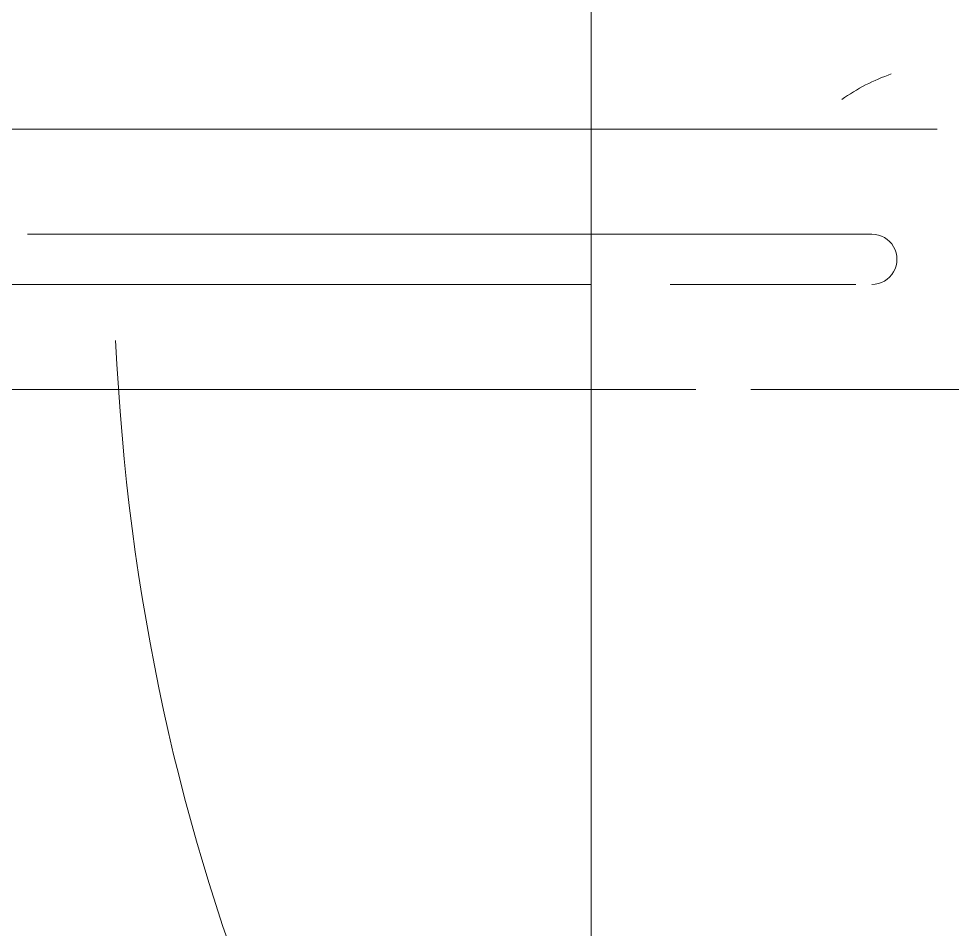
# Model space of a CAD drawing. Header units: metres. Extents: x 5 to 242, y -3 to 162.
# Drawn here: x 187.868 to 188.0046, y 83.3609 to 83.4941 of the extents above; entities that cross this region are included whole.
import ezdxf

# ---------------------------------------------------------------- set-up
doc = ezdxf.new("R2010")
doc.units = ezdxf.units.M
doc.layers.add('1053_ARQ_BASE_MATADOURO_dwg', color=7, linetype='Continuous', lineweight=5, true_color=0x767676)
doc.layers.add('A-EQUIPAMENTOS', color=7, linetype='Continuous', lineweight=5)
doc.layers.add('P-SANR-FIXT', color=7, linetype='Continuous', lineweight=5)

# ---------------------------------------------------------------- blocks, each defined once
blk = doc.blocks.new('USO_ESG_Cuba lavatório retângular - Uso geral-3647181-TÉRREO 1_20')
at = {"layer": 'P-SANR-FIXT', "color": 254, "true_color": 0xd3d3d3}
blk.add_line((-0.1858498807490341, -0.145), (0.1869294648993054, -0.145), dxfattribs=at)
at = {"layer": 'P-SANR-FIXT', "color": 9, "true_color": 0xc0c0c0}
blk.add_line((0.1869294648993059, -0.145), (-0.185849880749034, -0.145), dxfattribs=at)
blk = doc.blocks.new('USO_ESG_Sifão de Uso Geral - Sifão para lavatório-3647183-TÉRREO 1_20')
at = {"layer": 'P-SANR-FIXT', "color": 254, "true_color": 0xd3d3d3}
for p, q in [((-0.01904999999986139, -0.05521161073483127), (-0.01904999999986139, -0.1602903993347769)), ((0.01905000000013861, -0.1955932166440485), (0.01905000000013861, -0.05521161073469266)), ((-0.01904999999986139, -0.1683304063464766), (-0.0190499999999307, -0.2049999987485575))]:
    blk.add_line(p, q, dxfattribs=at)
blk = doc.blocks.new('1053_ARQ_BASE_MATADOURO_dwg_arq geral tgov-4039641-TÉRREO 1_20')
at = {"layer": 'A-EQUIPAMENTOS', "color": 254, "true_color": 0xe1e1e1}
for p, q in [((31.38427505464652, 0.276550697162993), (31.26078619738425, 0.276550697162993)), ((31.25344127637005, 0.2691915147008291), (31.34322966563548, 0.2691915147008291)), ((31.35480469450051, 0.2691915147008291), (31.38195799414383, 0.2691915147008291))]:
    blk.add_line(p, q, dxfattribs=at)
at = {"layer": 'A-EQUIPAMENTOS', "color": 9, "true_color": 0xc3c3c3}
blk.add_arc((31.39652095720522, 0.2728711068630219), 0.02870014520315431, 109.0900739549439, 125.4549630225032, dxfattribs=at)
at = {"layer": 'A-EQUIPAMENTOS', "color": 7, "true_color": 0xf7f7f7}
blk.add_arc((31.38427505464642, 0.2728711068630219), 0.003679591836942111, 270, 90.00000000000038, dxfattribs=at)
at = {"layer": 'A-EQUIPAMENTOS', "color": 9, "true_color": 0xc3c3c3}
blk.add_ellipse((31.42330754428986, 0.2765506971627474), major_axis=(0, 0.2249999999999941), ratio=0.6666666666665825, start_param=1.639976118874799, end_param=2.615244205672971, dxfattribs=at)
blk = doc.blocks.new('1053_ARQ_BASE_MATADOURO_dwg-3625622-TÉRREO 1_20')
blk.add_blockref('1053_ARQ_BASE_MATADOURO_dwg_arq geral tgov-4039641-TÉRREO 1_20', (130.2097949645677, 83.1860339743535))

msp = doc.modelspace()

# ---------------------------------------------------------------- block references
at = {"layer": '1053_ARQ_BASE_MATADOURO_dwg', "color": 253, "true_color": 0xaaaaaa}
msp.add_blockref('1053_ARQ_BASE_MATADOURO_dwg-3625622-TÉRREO 1_20', (26.39876504313851, 0), dxfattribs=at)
at = {"layer": 'P-SANR-FIXT', "color": 9, "true_color": 0xc0c0c0, "rotation": 90.00000000000185}
for name in ['USO_ESG_Cuba lavatório retângular - Uso geral-3647181-TÉRREO 1_20', 'USO_ESG_Sifão de Uso Geral - Sifão para lavatório-3647183-TÉRREO 1_20']:
    msp.add_blockref(name, (187.8067896733414, 83.45890508121633), dxfattribs=at)

doc.saveas('drawing.dxf')
